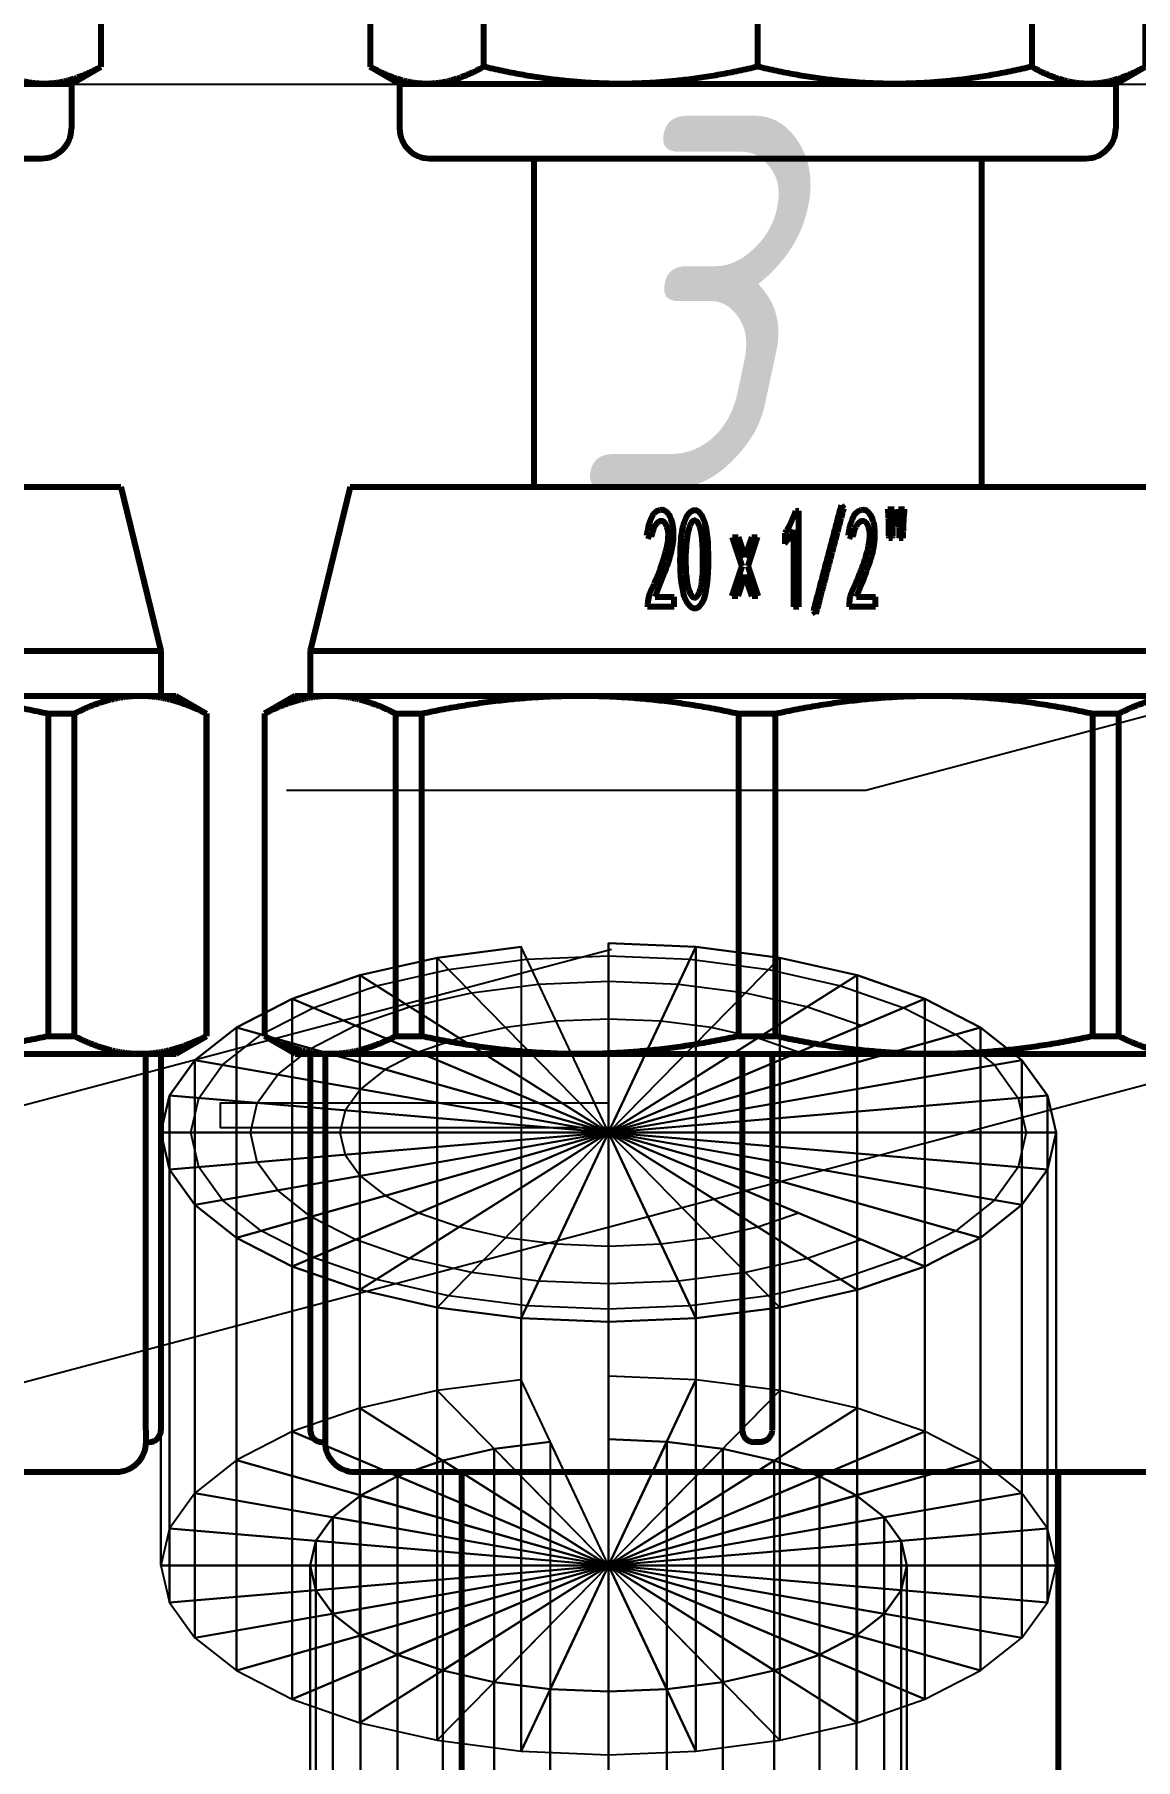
# Model space of a CAD drawing. Header units: millimetres. Extents: x -92220 to 11040, y -5929 to 27498.
# Drawn here: x 225.8 to 262.7, y 993.2 to 1050.9 of the extents above; entities that cross this region are included whole.
import ezdxf

# ---------------------------------------------------------------- set-up
doc = ezdxf.new("R2010")
doc.units = ezdxf.units.MM
doc.layers.add('100 noprint', color=1, linetype='Continuous', plot=False)
for name, color, linetype in [('11 Водоразборный узел', 7, 'Continuous'), ('23 Вода ветка 3', 7, 'Continuous'), ('25 Вода ветка 5', 7, 'Continuous'), ('27 Вода ветка 7', 7, 'Continuous'), ('29 Вода ветка 9', 7, 'Continuous')]:
    doc.layers.add(name, color=color, linetype=linetype)
doc.styles.add('ГОСТ-ISOCPEUR', font='isocpeui.ttf', dxfattribs={"width": 0.8})

# ---------------------------------------------------------------- blocks, each defined once
blk = doc.blocks.new('QMODEL_e17b8aaa_e9d4_400d_a0f2_fbeb3d9ce0b6')
at = {"color": 1, "invisible_edges": 14}
for points in [[(-5.357568, -2.830221, 33.676999), (-2.731265, -2.108183, 34.01369), (0, -14.552692, 28.210725)], [(-2.731265, -2.108183, 34.01369), (0, -1.864381, 34.127377), (0, -14.552692, 28.210725)], [(0, -1.864381, 34.127377), (2.731265, -2.108183, 34.01369), (0, -14.552692, 28.210725)], [(2.731265, -2.108183, 34.01369), (5.357568, -2.830221, 33.676999), (0, -14.552692, 28.210725)], [(-7.777983, -4.002747, 33.130241), (-5.357568, -2.830221, 33.676999), (0, -14.552692, 28.210725)], [(5.357568, -2.830221, 33.676999), (7.777983, -4.002747, 33.130241), (0, -14.552692, 28.210725)], [(-9.899495, -5.580701, 32.39443), (-7.777983, -4.002747, 33.130241), (0, -14.552692, 28.210725)], [(7.777983, -4.002747, 33.130241), (9.899495, -5.580701, 32.39443), (0, -14.552692, 28.210725)], [(-11.640575, -7.503444, 31.497841), (-9.899495, -5.580701, 32.39443), (0, -14.552692, 28.210725)], [(9.899495, -5.580701, 32.39443), (11.640575, -7.503444, 31.497841), (0, -14.552692, 28.210725)], [(-12.934313, -9.697085, 30.47493), (-11.640575, -7.503444, 31.497841), (0, -14.552692, 28.210725)], [(11.640575, -7.503444, 31.497841), (12.934313, -9.697085, 30.47493), (0, -14.552692, 28.210725)], [(-13.730994, -12.077325, 29.365007), (-12.934313, -9.697085, 30.47493), (0, -14.552692, 28.210725)], [(12.934313, -9.697085, 30.47493), (13.730994, -12.077325, 29.365007), (0, -14.552692, 28.210725)], [(-14, -14.552692, 28.210725), (-13.730994, -12.077325, 29.365007), (0, -14.552692, 28.210725)], [(13.730994, -12.077325, 29.365007), (14, -14.552692, 28.210725), (0, -14.552692, 28.210725)], [(-13.730994, -17.028058, 27.056444), (-14, -14.552692, 28.210725), (0, -14.552692, 28.210725)], [(-12.934313, -19.408298, 25.946521), (-13.730994, -17.028058, 27.056444), (0, -14.552692, 28.210725)], [(-11.640575, -21.601939, 24.92361), (-12.934313, -19.408298, 25.946521), (0, -14.552692, 28.210725)], [(-9.899495, -23.524682, 24.027021), (-11.640575, -21.601939, 24.92361), (0, -14.552692, 28.210725)], [(-7.777983, -25.102637, 23.291209), (-9.899495, -23.524682, 24.027021), (0, -14.552692, 28.210725)], [(-5.357568, -26.275162, 22.744452), (-7.777983, -25.102637, 23.291209), (0, -14.552692, 28.210725)], [(-2.731265, -26.9972, 22.407761), (-5.357568, -26.275162, 22.744452), (0, -14.552692, 28.210725)], [(0, -27.241003, 22.294074), (-2.731265, -26.9972, 22.407761), (0, -14.552692, 28.210725)], [(14, -14.552692, 28.210725), (13.730994, -17.028058, 27.056444), (0, -14.552692, 28.210725)], [(13.730994, -17.028058, 27.056444), (12.934313, -19.408298, 25.946521), (0, -14.552692, 28.210725)], [(12.934313, -19.408298, 25.946521), (11.640575, -21.601939, 24.92361), (0, -14.552692, 28.210725)], [(11.640575, -21.601939, 24.92361), (9.899495, -23.524682, 24.027021), (0, -14.552692, 28.210725)], [(9.899495, -23.524682, 24.027021), (7.777983, -25.102637, 23.291209), (0, -14.552692, 28.210725)], [(7.777983, -25.102637, 23.291209), (5.357568, -26.275162, 22.744452), (0, -14.552692, 28.210725)], [(5.357568, -26.275162, 22.744452), (2.731265, -26.9972, 22.407761), (0, -14.552692, 28.210725)], [(2.731265, -26.9972, 22.407761), (0, -27.241003, 22.294074), (0, -14.552692, 28.210725)]]:
    blk.add_3dface(points, dxfattribs=at)
at = {"color": 255}
for points, invisible_edges in [([(-3.444151, -7.116818, 31.724758), (-4.592201, -4.604859, 32.896102), (-2.341084, -3.98597, 33.184695), (-1.755813, -6.65265, 31.941203)], 5), ([(-1.755813, -6.65265, 31.941203), (-2.341084, -3.98597, 33.184695), (0, -3.776996, 33.282141), (0, -6.49592, 32.014287)], 5), ([(0, -6.49592, 32.014287), (0, -3.776996, 33.282141), (2.341084, -3.98597, 33.184695), (1.755813, -6.65265, 31.941203)], 5), ([(1.755813, -6.65265, 31.941203), (2.341084, -3.98597, 33.184695), (4.592201, -4.604859, 32.896102), (3.444151, -7.116818, 31.724758)], 5), ([(-5.000132, -7.870584, 31.373271), (-6.666843, -5.609882, 32.427453), (-4.592201, -4.604859, 32.896102), (-3.444151, -7.116818, 31.724758)], 5), ([(3.444151, -7.116818, 31.724758), (4.592201, -4.604859, 32.896102), (6.666843, -5.609882, 32.427453), (5.000132, -7.870584, 31.373271)], 5), ([(-6.363961, -8.884983, 30.90025), (-8.485281, -6.962414, 31.796758), (-6.666843, -5.609882, 32.427453), (-5.000132, -7.870584, 31.373271)], 5), ([(5.000132, -7.870584, 31.373271), (6.666843, -5.609882, 32.427453), (8.485281, -6.962414, 31.796758), (6.363961, -8.884983, 30.90025)], 1), ([(-7.483227, -10.121032, 30.323871), (-9.977635, -8.610479, 31.028253), (-8.485281, -6.962414, 31.796758), (-6.363961, -8.884983, 30.90025)], 5), ([(-8.314916, -11.53123, 29.666285), (-11.086554, -10.490743, 30.151472), (-9.977635, -8.610479, 31.028253), (-7.483227, -10.121032, 30.323871)], 5), ([(-8.827068, -13.061384, 28.952763), (-11.769423, -12.530949, 29.200109), (-11.086554, -10.490743, 30.151472), (-8.314916, -11.53123, 29.666285)], 5), ([(-9, -14.652692, 28.210725), (-12, -14.652692, 28.210725), (-11.769423, -12.530949, 29.200109), (-8.827068, -13.061384, 28.952763)], 5), ([(-8.827068, -16.243999, 27.468687), (-11.769423, -16.774434, 27.221341), (-12, -14.652692, 28.210725), (-9, -14.652692, 28.210725)], 5), ([(-8.314916, -17.774153, 26.755165), (-11.086554, -18.81464, 26.269979), (-11.769423, -16.774434, 27.221341), (-8.827068, -16.243999, 27.468687)], 5), ([(-7.483227, -19.184351, 26.09758), (-9.977635, -20.694904, 25.393198), (-11.086554, -18.81464, 26.269979), (-8.314916, -17.774153, 26.755165)], 5), ([(-6.363961, -20.4204, 25.521201), (-8.485281, -22.342969, 24.624693), (-9.977635, -20.694904, 25.393198), (-7.483227, -19.184351, 26.09758)], 5), ([(-5.000132, -21.434799, 25.048179), (-6.666843, -23.695502, 23.993997), (-8.485281, -22.342969, 24.624693), (-6.363961, -20.4204, 25.521201)], 5), ([(6.363961, -20.4204, 25.521201), (8.485281, -22.342969, 24.624693), (6.666843, -23.695502, 23.993997), (5.000132, -21.434799, 25.048179)], 4), ([(-3.444151, -22.188566, 24.696693), (-4.592201, -24.700524, 23.525348), (-6.666843, -23.695502, 23.993997), (-5.000132, -21.434799, 25.048179)], 5), ([(5.000132, -21.434799, 25.048179), (6.666843, -23.695502, 23.993997), (4.592201, -24.700524, 23.525348), (3.444151, -22.188566, 24.696693)], 5), ([(-1.755813, -22.652733, 24.480248), (-2.341084, -25.319413, 23.236756), (-4.592201, -24.700524, 23.525348), (-3.444151, -22.188566, 24.696693)], 5), ([(3.444151, -22.188566, 24.696693), (4.592201, -24.700524, 23.525348), (2.341084, -25.319413, 23.236756), (1.755813, -22.652733, 24.480248)], 5), ([(0, -22.809463, 24.407164), (0, -25.528387, 23.13931), (-2.341084, -25.319413, 23.236756), (-1.755813, -22.652733, 24.480248)], 5), ([(1.755813, -22.652733, 24.480248), (2.341084, -25.319413, 23.236756), (0, -25.528387, 23.13931), (0, -22.809463, 24.407164)], 5)]:
    blk.add_3dface(points, dxfattribs=dict(at, invisible_edges=invisible_edges))
at = {"color": 8}
blk.add_3dface([(0, -14.752692, 29.210725), (0, -16.565307, 28.365489), (-13, -16.565307, 28.365489), (-13, -14.752692, 29.210725)], dxfattribs=at)
at = {"color": 23}
mesh = blk.add_polymesh((2, 32), dxfattribs=dict(at, n_close=True))
for k, corner in enumerate([(0, 1.372279, 17.935983), (1.950903, 1.198134, 17.854778), (3.826834, 0.682393, 17.614284), (5.555702, -0.155125, 17.223743), (7.071068, -1.282235, 16.698163), (8.314696, -2.655623, 16.057742), (9.238795, -4.22251, 15.32709), (9.807853, -5.92268, 14.534288), (10, -7.690799, 13.7098), (9.807853, -9.458918, 12.885313), (9.238795, -11.159089, 12.09251), (8.314696, -12.725976, 11.361859), (7.071068, -14.099363, 10.721438), (5.555702, -15.226473, 10.195858), (3.826834, -16.063991, 9.805317), (1.950903, -16.579733, 9.564823), (0, -16.753877, 9.483618), (-1.950903, -16.579733, 9.564823), (-3.826834, -16.063991, 9.805317), (-5.555702, -15.226473, 10.195858), (-7.071068, -14.099363, 10.721438), (-8.314696, -12.725976, 11.361859), (-9.238795, -11.159089, 12.09251), (-9.807853, -9.458918, 12.885313), (-10, -7.690799, 13.7098), (-9.807853, -5.92268, 14.534288), (-9.238795, -4.22251, 15.32709), (-8.314696, -2.655623, 16.057742), (-7.071068, -1.282235, 16.698163), (-5.555702, -0.155125, 17.223743), (-3.826834, 0.682393, 17.614284), (-1.950903, 1.198134, 17.854778), (0, 16.163918, -13.78479), (1.950903, 15.989773, -13.865995), (3.826834, 15.474032, -14.106489), (5.555702, 14.636514, -14.49703), (7.071068, 13.509404, -15.02261), (8.314696, 12.136016, -15.663031), (9.238795, 10.569129, -16.393682), (9.807853, 8.868959, -17.186485), (10, 7.10084, -18.010972), (9.807853, 5.332721, -18.83546), (9.238795, 3.63255, -19.628262), (8.314696, 2.065663, -20.358914), (7.071068, 0.692276, -20.999335), (5.555702, -0.434834, -21.524915), (3.826834, -1.272352, -21.915456), (1.950903, -1.788094, -22.15595), (0, -1.962238, -22.237155), (-1.950903, -1.788094, -22.15595), (-3.826834, -1.272352, -21.915456), (-5.555702, -0.434834, -21.524915), (-7.071068, 0.692276, -20.999335), (-8.314696, 2.065663, -20.358914), (-9.238795, 3.63255, -19.628262), (-9.807853, 5.332721, -18.83546), (-10, 7.10084, -18.010972), (-9.807853, 8.868959, -17.186485), (-9.238795, 10.569129, -16.393682), (-8.314696, 12.136016, -15.663031), (-7.071068, 13.509404, -15.02261), (-5.555702, 14.636514, -14.49703), (-3.826834, 15.474032, -14.106489), (-1.950903, 15.989773, -13.865995)]):
    mesh.set_mesh_vertex(divmod(k, 32), corner)
at = {"color": 255}
mesh = blk.add_polymesh((2, 32), dxfattribs=dict(at, n_close=True))
for k, corner in enumerate([(0, -0.858075, 34.549999), (2.926355, -1.119291, 34.428192), (5.740251, -1.892903, 34.067451), (8.333553, -3.149181, 33.481639), (10.606602, -4.839846, 32.693269), (12.472044, -6.899927, 31.732637), (13.858193, -9.250257, 30.63666), (14.711779, -11.800513, 29.447456), (15, -14.452692, 28.210725), (14.711779, -17.10487, 26.973994), (13.858193, -19.655126, 25.78479), (12.472044, -22.005456, 24.688814), (10.606602, -24.065537, 23.728182), (8.333553, -25.756202, 22.939812), (5.740251, -27.01248, 22.354), (2.926355, -27.786092, 21.993259), (0, -28.047308, 21.871452), (-2.926355, -27.786092, 21.993259), (-5.740251, -27.01248, 22.354), (-8.333553, -25.756202, 22.939812), (-10.606602, -24.065537, 23.728182), (-12.472044, -22.005456, 24.688814), (-13.858193, -19.655126, 25.78479), (-14.711779, -17.10487, 26.973994), (-15, -14.452692, 28.210725), (-14.711779, -11.800513, 29.447456), (-13.858193, -9.250257, 30.63666), (-12.472044, -6.899927, 31.732637), (-10.606602, -4.839846, 32.693269), (-8.333553, -3.149181, 33.481639), (-5.740251, -1.892903, 34.067451), (-2.926355, -1.119291, 34.428192), (0, 5.903817, 20.049075), (2.926355, 5.642601, 19.927267), (5.740251, 4.868989, 19.566526), (8.333553, 3.612711, 18.980714), (10.606602, 1.922046, 18.192344), (12.472044, -0.138035, 17.231713), (13.858193, -2.488365, 16.135736), (14.711779, -5.038621, 14.946532), (15, -7.690799, 13.709801), (14.711779, -10.342978, 12.47307), (13.858193, -12.893234, 11.283866), (12.472044, -15.243564, 10.187889), (10.606602, -17.303645, 9.227257), (8.333553, -18.99431, 8.438887), (5.740251, -20.250588, 7.853075), (2.926355, -21.0242, 7.492334), (0, -21.285416, 7.370527), (-2.926355, -21.0242, 7.492334), (-5.740251, -20.250588, 7.853075), (-8.333553, -18.99431, 8.438887), (-10.606602, -17.303645, 9.227257), (-12.472044, -15.243564, 10.187889), (-13.858193, -12.893234, 11.283866), (-14.711779, -10.342978, 12.47307), (-15, -7.690799, 13.709801), (-14.711779, -5.038621, 14.946532), (-13.858193, -2.488365, 16.135736), (-12.472044, -0.138035, 17.231713), (-10.606602, 1.922046, 18.192344), (-8.333553, 3.612711, 18.980714), (-5.740251, 4.868989, 19.566526), (-2.926355, 5.642601, 19.927267)]):
    mesh.set_mesh_vertex(divmod(k, 32), corner)
mesh = blk.add_polymesh((2, 32), dxfattribs=dict(at, n_close=True))
for k, corner in enumerate([(0, -7.690799, 13.709801), (0, -7.690799, 13.709801), (0, -7.690799, 13.709801), (0, -7.690799, 13.709801), (0, -7.690799, 13.709801), (0, -7.690799, 13.709801), (0, -7.690799, 13.709801), (0, -7.690799, 13.709801), (0, -7.690799, 13.709801), (0, -7.690799, 13.709801), (0, -7.690799, 13.709801), (0, -7.690799, 13.709801), (0, -7.690799, 13.709801), (0, -7.690799, 13.709801), (0, -7.690799, 13.709801), (0, -7.690799, 13.709801), (0, -7.690799, 13.709801), (0, -7.690799, 13.709801), (0, -7.690799, 13.709801), (0, -7.690799, 13.709801), (0, -7.690799, 13.709801), (0, -7.690799, 13.709801), (0, -7.690799, 13.709801), (0, -7.690799, 13.709801), (0, -7.690799, 13.709801), (0, -7.690799, 13.709801), (0, -7.690799, 13.709801), (0, -7.690799, 13.709801), (0, -7.690799, 13.709801), (0, -7.690799, 13.709801), (0, -7.690799, 13.709801), (0, -7.690799, 13.709801), (0, 5.903817, 20.049075), (2.926355, 5.642601, 19.927267), (5.740251, 4.868989, 19.566526), (8.333553, 3.612711, 18.980714), (10.606602, 1.922046, 18.192344), (12.472044, -0.138035, 17.231713), (13.858193, -2.488365, 16.135736), (14.711779, -5.038621, 14.946532), (15, -7.690799, 13.709801), (14.711779, -10.342978, 12.47307), (13.858193, -12.893234, 11.283866), (12.472044, -15.243564, 10.187889), (10.606602, -17.303645, 9.227257), (8.333553, -18.99431, 8.438887), (5.740251, -20.250588, 7.853075), (2.926355, -21.0242, 7.492334), (0, -21.285416, 7.370527), (-2.926355, -21.0242, 7.492334), (-5.740251, -20.250588, 7.853075), (-8.333553, -18.99431, 8.438887), (-10.606602, -17.303645, 9.227257), (-12.472044, -15.243564, 10.187889), (-13.858193, -12.893234, 11.283866), (-14.711779, -10.342978, 12.47307), (-15, -7.690799, 13.709801), (-14.711779, -5.038621, 14.946532), (-13.858193, -2.488365, 16.135736), (-12.472044, -0.138035, 17.231713), (-10.606602, 1.922046, 18.192344), (-8.333553, 3.612711, 18.980714), (-5.740251, 4.868989, 19.566526), (-2.926355, 5.642601, 19.927267)]):
    mesh.set_mesh_vertex(divmod(k, 32), corner)
at = {"color": 23}
mesh = blk.add_polymesh((2, 32), dxfattribs=dict(at, n_close=True))
for k, corner in enumerate([(0, -7.690799, 13.7098), (0, -7.690799, 13.7098), (0, -7.690799, 13.7098), (0, -7.690799, 13.7098), (0, -7.690799, 13.7098), (0, -7.690799, 13.7098), (0, -7.690799, 13.7098), (0, -7.690799, 13.7098), (0, -7.690799, 13.7098), (0, -7.690799, 13.7098), (0, -7.690799, 13.7098), (0, -7.690799, 13.7098), (0, -7.690799, 13.7098), (0, -7.690799, 13.7098), (0, -7.690799, 13.7098), (0, -7.690799, 13.7098), (0, -7.690799, 13.7098), (0, -7.690799, 13.7098), (0, -7.690799, 13.7098), (0, -7.690799, 13.7098), (0, -7.690799, 13.7098), (0, -7.690799, 13.7098), (0, -7.690799, 13.7098), (0, -7.690799, 13.7098), (0, -7.690799, 13.7098), (0, -7.690799, 13.7098), (0, -7.690799, 13.7098), (0, -7.690799, 13.7098), (0, -7.690799, 13.7098), (0, -7.690799, 13.7098), (0, -7.690799, 13.7098), (0, -7.690799, 13.7098), (0, 1.372279, 17.935983), (1.950903, 1.198134, 17.854778), (3.826834, 0.682393, 17.614284), (5.555702, -0.155125, 17.223743), (7.071068, -1.282235, 16.698163), (8.314696, -2.655623, 16.057742), (9.238795, -4.22251, 15.32709), (9.807853, -5.92268, 14.534288), (10, -7.690799, 13.7098), (9.807853, -9.458918, 12.885313), (9.238795, -11.159089, 12.09251), (8.314696, -12.725976, 11.361859), (7.071068, -14.099363, 10.721438), (5.555702, -15.226473, 10.195858), (3.826834, -16.063991, 9.805317), (1.950903, -16.579733, 9.564823), (0, -16.753877, 9.483618), (-1.950903, -16.579733, 9.564823), (-3.826834, -16.063991, 9.805317), (-5.555702, -15.226473, 10.195858), (-7.071068, -14.099363, 10.721438), (-8.314696, -12.725976, 11.361859), (-9.238795, -11.159089, 12.09251), (-9.807853, -9.458918, 12.885313), (-10, -7.690799, 13.7098), (-9.807853, -5.92268, 14.534288), (-9.238795, -4.22251, 15.32709), (-8.314696, -2.655623, 16.057742), (-7.071068, -1.282235, 16.698163), (-5.555702, -0.155125, 17.223743), (-3.826834, 0.682393, 17.614284), (-1.950903, 1.198134, 17.854778)]):
    mesh.set_mesh_vertex(divmod(k, 32), corner)
at = {"color": 255}
mesh = blk.add_polymesh((2, 32), dxfattribs=dict(at, n_close=True))
for k, corner in enumerate([(0, -14.452692, 28.210725), (0, -14.452692, 28.210725), (0, -14.452692, 28.210725), (0, -14.452692, 28.210725), (0, -14.452692, 28.210725), (0, -14.452692, 28.210725), (0, -14.452692, 28.210725), (0, -14.452692, 28.210725), (0, -14.452692, 28.210725), (0, -14.452692, 28.210725), (0, -14.452692, 28.210725), (0, -14.452692, 28.210725), (0, -14.452692, 28.210725), (0, -14.452692, 28.210725), (0, -14.452692, 28.210725), (0, -14.452692, 28.210725), (0, -14.452692, 28.210725), (0, -14.452692, 28.210725), (0, -14.452692, 28.210725), (0, -14.452692, 28.210725), (0, -14.452692, 28.210725), (0, -14.452692, 28.210725), (0, -14.452692, 28.210725), (0, -14.452692, 28.210725), (0, -14.452692, 28.210725), (0, -14.452692, 28.210725), (0, -14.452692, 28.210725), (0, -14.452692, 28.210725), (0, -14.452692, 28.210725), (0, -14.452692, 28.210725), (0, -14.452692, 28.210725), (0, -14.452692, 28.210725), (0, -0.858075, 34.549999), (2.926355, -1.119291, 34.428192), (5.740251, -1.892903, 34.067451), (8.333553, -3.149181, 33.481639), (10.606602, -4.839846, 32.693269), (12.472044, -6.899927, 31.732637), (13.858193, -9.250257, 30.63666), (14.711779, -11.800513, 29.447456), (15, -14.452692, 28.210725), (14.711779, -17.10487, 26.973994), (13.858193, -19.655126, 25.78479), (12.472044, -22.005456, 24.688814), (10.606602, -24.065537, 23.728182), (8.333553, -25.756202, 22.939812), (5.740251, -27.01248, 22.354), (2.926355, -27.786092, 21.993259), (0, -28.047308, 21.871452), (-2.926355, -27.786092, 21.993259), (-5.740251, -27.01248, 22.354), (-8.333553, -25.756202, 22.939812), (-10.606602, -24.065537, 23.728182), (-12.472044, -22.005456, 24.688814), (-13.858193, -19.655126, 25.78479), (-14.711779, -17.10487, 26.973994), (-15, -14.452692, 28.210725), (-14.711779, -11.800513, 29.447456), (-13.858193, -9.250257, 30.63666), (-12.472044, -6.899927, 31.732637), (-10.606602, -4.839846, 32.693269), (-8.333553, -3.149181, 33.481639), (-5.740251, -1.892903, 34.067451), (-2.926355, -1.119291, 34.428192)]):
    mesh.set_mesh_vertex(divmod(k, 32), corner)
blk = doc.blocks.new('A$C14EC3C771')
at = {"color": 0, "linetype": 'Continuous', "lineweight": -2}
for p, q in [((0, 15.5), (0.595, 16.53)), ((0.595, 16.517), (0.595, 16.53)), ((0.595, 16.53), (11.405, 16.53)), ((0.595, 16.517), (11.405, 16.517)), ((11.405, 16.517), (11.405, 16.53)), ((12, 15.5), (11.405, 16.53)), ((0, 14.312), (0, 15.5)), ((12, 14.312), (12, 15.5)), ((-7, 13.66), (-1.5, 15)), ((-1.5, -15), (-1.5, 15)), ((-1.5, 15), (0, 15)), ((12, 15), (24.6, 15)), ((24.6, 14.491), (12, 14.491)), ((25, 14.6), (25, 14.5)), ((25, 14.5), (25, 14.5)), ((0, 5.912), (0, 14.312)), ((12, 5.912), (12, 14.312)), ((-7, -13.66), (-7, 13.66)), ((26, -13.5), (26, 13.5)), ((-31, 12), (-30.43, 12.988)), ((-30.429, 12.989), (-21.071, 12.989)), ((-20.5, 12), (-21.07, 12.988)), ((-31, 11.086), (-31, 12)), ((-20.5, 11.086), (-20.5, 12)), ((-20.5, 12), (-19, 12)), ((11.405, 12.107), (0.595, 12.107)), ((0.595, 11.221), (0.595, 12.107)), ((11.405, 11.221), (11.405, 12.107)), ((-31, 4.591), (-31, 11.086)), ((-20.5, 4.591), (-20.5, 11.086)), ((-18, -11), (-18, 11)), ((0.595, 11.221), (11.405, 11.221)), ((-30.429, 9.183), (-21.071, 9.183)), ((-18, 7.5), (-7, 7.5)), ((0, -5.952), (0, 5.912)), ((12, -5.952), (12, 5.912)), ((-6.253, 4.716), (-6.253, 4.926)), ((-5.28, 4.873), (-5.28, 4.742)), ((-31, -4.594), (-31, 4.591)), ((-20.5, -4.594), (-20.5, 4.591)), ((-6.253, 4.363), (-6.253, 4.573)), ((-5.28, 4.522), (-5.28, 4.391)), ((-2.978, 3.951), (-3.315, 3.951)), ((-3.315, 3.317), (-3.315, 3.951)), ((-2.978, 3.951), (-2.978, 3.062)), ((-5.317, 3.193), (-5.373, 3.027)), ((-3.053, 3.062), (-2.978, 3.062)), ((-6.384, 2.798), (-6.271, 2.887)), ((-2.735, 1.956), (-2.847, 1.867)), ((-6.197, 1.27), (-6.197, 1.376)), ((-2.978, 1.376), (-2.978, 1.198)), ((-5.448, 0.908), (-5.092, 0.908)), ((11.405, 0.602), (0.595, 0.602)), ((0.595, -0.648), (0.595, 0.602)), ((11.405, -0.648), (11.405, 0.602)), ((-4.344, -0.33), (-3.333, 0.002)), ((-3.333, 0.002), (-3.333, -0.182)), ((12, 0.48), (24.6, 0.48)), ((25, 0.08), (25, -0.12)), ((-30.429, -0.002), (-21.071, -0.002)), ((-5.317, -0.199), (-5.317, -0.014)), ((-5.317, -0.014), (-4.344, -0.33)), ((-4.643, -0.428), (-5.317, -0.199)), ((-5.317, -0.655), (-4.643, -0.428)), ((-4.344, -0.524), (-5.317, -0.84)), ((-3.333, -0.858), (-4.344, -0.524)), ((-3.333, -0.182), (-4.045, -0.428)), ((-4.045, -0.428), (-3.333, -0.664)), ((12, -0.52), (24.6, -0.52)), ((-5.317, -0.84), (-5.317, -0.655)), ((-3.333, -0.664), (-3.333, -0.858)), ((0.595, -0.648), (11.405, -0.648)), ((-2.978, -2.8), (-3.315, -2.8)), ((-3.315, -3.434), (-3.315, -2.8)), ((-2.978, -2.8), (-2.978, -3.689)), ((-5.317, -3.558), (-5.373, -3.724)), ((-3.053, -3.689), (-2.978, -3.689)), ((-31, -11.087), (-31, -4.594)), ((-20.5, -11.087), (-20.5, -4.594)), ((0, -14.328), (0, -5.952)), ((12, -14.328), (12, -5.952)), ((-18, -7.5), (-7, -7.5)), ((-30.429, -9.185), (-21.071, -9.185)), ((-31, -12), (-31, -11.087)), ((-20.5, -12), (-20.5, -11.087)), ((11.405, -11.255), (0.595, -11.255)), ((0.595, -12.138), (0.595, -11.255)), ((11.405, -12.138), (11.405, -11.255)), ((-31, -12), (-30.43, -12.988)), ((-20.5, -12), (-21.07, -12.988)), ((-20.5, -12), (-19, -12)), ((0.595, -12.138), (11.405, -12.138)), ((-30.429, -12.989), (-21.071, -12.989)), ((-7, -13.66), (-1.5, -15)), ((0, -15.5), (0, -14.328)), ((12, -15.5), (12, -14.328)), ((-1.5, -15), (0, -15)), ((12, -14.492), (24.6, -14.492)), ((12, -15), (24.6, -15)), ((25, -14.5), (25, -14.5)), ((25, -14.5), (25, -14.6)), ((0, -15.5), (0.595, -16.53)), ((12, -15.5), (11.405, -16.53)), ((11.405, -16.519), (0.595, -16.519)), ((0.595, -16.53), (0.595, -16.519)), ((0.595, -16.53), (11.405, -16.53)), ((11.405, -16.53), (11.405, -16.519))]:
    blk.add_line(p, q, dxfattribs=at)
for centre, radius, start, end in [((24.6, 14.6), 0.4, 0, 90), ((25, 13.5), 1, 0, 90), ((-19, 11), 1, 0, 90), ((24.6, -0.12), 0.4, 270, 0), ((-19, -11), 1, 270, 0), ((25, -13.5), 1, 270, 0), ((24.6, -14.6), 0.4, 270, 0)]:
    blk.add_arc(centre, radius, start, end, dxfattribs=at)
for points, weights in [([(0, 14.312), (0, 15.379), (0.595, 16.517)], [1, 1.01647560781, 1]), ([(11.405, 16.517), (12, 15.379), (12, 14.312)], [1, 1.01647560781, 1]), ([(0.595, 12.107), (0, 13.245), (0, 14.312)], [1, 1.01647560781, 1]), ([(12, 14.312), (12, 13.245), (11.405, 12.107)], [1, 1.01647560781, 1]), ([(-31, 11.086), (-31, 12), (-30.429, 12.989)], [1, 1.02039017055, 1]), ([(-30.429, 12.989), (-30.429, 12.988), (-30.43, 12.988)], [1, 1.00000643757, 1.00001287108]), ([(-21.071, 12.989), (-20.5, 12), (-20.5, 11.086)], [1, 1.02039017055, 1]), ([(-21.07, 12.988), (-21.071, 12.988), (-21.071, 12.989)], [1.00001287108, 1.00000643757, 1]), ([(-30.429, 9.183), (-31, 10.172), (-31, 11.086)], [1, 1.02039017055, 1]), ([(-20.5, 11.086), (-20.5, 10.172), (-21.071, 9.183)], [1, 1.02039017055, 1]), ([(0, 5.912), (0, 8.481), (0.595, 11.221)], [1, 1.01647560781, 1]), ([(11.405, 11.221), (12, 8.481), (12, 5.912)], [1, 1.01647560781, 1]), ([(-31, 4.591), (-31, 6.796), (-30.429, 9.183)], [1, 1.02039017055, 1]), ([(-21.071, 9.183), (-20.5, 6.796), (-20.5, 4.591)], [1, 1.02039017055, 1]), ([(0.595, 0.602), (0, 3.342), (0, 5.912)], [1, 1.01647560781, 1]), ([(12, 5.912), (12, 3.342), (11.405, 0.602)], [1, 1.01647560781, 1]), ([(-5.878, 4.732), (-5.581, 4.737), (-5.28, 4.742)], [1, 1.00001499621, 1]), ([(-5.28, 4.873), (-5.524, 4.882), (-5.766, 4.891)], [1, 1.00000974873, 1]), ([(-30.429, -0.002), (-31, 2.386), (-31, 4.591)], [1, 1.02039017055, 1]), ([(-20.5, 4.591), (-20.5, 2.386), (-21.071, -0.002)], [1, 1.02039017055, 1]), ([(-5.878, 4.381), (-5.581, 4.386), (-5.28, 4.391)], [1, 1.00001472954, 1]), ([(-5.28, 4.522), (-5.524, 4.53), (-5.766, 4.538)], [1, 1.00000962558, 1]), ([(-6.384, 2.798), (-4.68, 2.349), (-2.847, 1.867)], [1, 0.99992220428, 1]), ([(-2.735, 1.956), (-4.568, 2.438), (-6.271, 2.887)], [1, 0.999922343825, 1]), ([(-2.978, 1.376), (-4.632, 1.376), (-6.197, 1.376)], [1, 1.00037678374, 1]), ([(-5.56, 1.198), (-4.297, 1.198), (-2.978, 1.198)], [1, 1.00023934171, 1]), ([(-31, -4.594), (-31, -2.388), (-30.429, -0.002)], [1, 1.02039017055, 1]), ([(-21.071, -0.002), (-20.5, -2.388), (-20.5, -4.594)], [1, 1.02039017055, 1]), ([(0, -5.952), (0, -3.385), (0.595, -0.648)], [1, 1.01647560781, 1]), ([(11.405, -0.648), (12, -3.385), (12, -5.952)], [1, 1.01647560781, 1]), ([(-30.429, -9.185), (-31, -6.799), (-31, -4.594)], [1, 1.02039017055, 1]), ([(-20.5, -4.594), (-20.5, -6.799), (-21.071, -9.185)], [1, 1.02039017055, 1]), ([(0.595, -11.255), (0, -8.518), (0, -5.952)], [1, 1.01647560781, 1]), ([(12, -5.952), (12, -8.518), (11.405, -11.255)], [1, 1.01647560781, 1]), ([(-31, -11.087), (-31, -10.174), (-30.429, -9.185)], [1, 1.02039017055, 1]), ([(-21.071, -9.185), (-20.5, -10.174), (-20.5, -11.087)], [1, 1.02039017055, 1]), ([(-30.429, -12.989), (-31, -12), (-31, -11.087)], [1, 1.02039017055, 1]), ([(-20.5, -11.087), (-20.5, -12), (-21.071, -12.989)], [1, 1.02039017055, 1]), ([(0, -14.328), (0, -13.268), (0.595, -12.138)], [1, 1.01647560781, 1]), ([(11.405, -12.138), (12, -13.268), (12, -14.328)], [1, 1.01647560781, 1]), ([(0.595, -16.519), (0, -15.388), (0, -14.328)], [1, 1.01647560781, 1]), ([(12, -14.328), (12, -15.388), (11.405, -16.519)], [1, 1.01647560781, 1])]:
    blk.add_rational_spline(points, weights, degree=2, dxfattribs=at)
for points, knots in [([(24.6, 14.491), (24.65, 14.491), (24.704, 14.491), (24.802, 14.492), (24.847, 14.493), (24.918, 14.495), (24.949, 14.496), (24.99, 14.498), (25, 14.499), (25, 14.5)], [0.06027142, 0.06027142, 0.06027142, 0.06027142, 0.0753398, 0.0753398, 0.09040818, 0.09040818, 0.10547796, 0.10547796, 0.12054774, 0.12054774, 0.12054774, 0.12054774]), ([(-5.766, 4.891), (-5.9, 4.895), (-6.034, 4.904), (-6.196, 4.92), (-6.224, 4.923), (-6.253, 4.926)], [-0.05077396, -0.05077396, -0.05077396, -0.05077396, -0.0090136, -0.0090136, 0, 0, 0, 0]), ([(-6.253, 4.716), (-6.15, 4.72), (-6.048, 4.724), (-5.923, 4.73), (-5.901, 4.731), (-5.878, 4.732)], [-0.03855209, -0.03855209, -0.03855209, -0.03855209, -0.00688919, -0.00688919, 0, 0, 0, 0]), ([(-5.766, 4.538), (-5.9, 4.543), (-6.033, 4.552), (-6.195, 4.567), (-6.224, 4.57), (-6.253, 4.573)], [-0.05069869, -0.05069869, -0.05069869, -0.05069869, -0.00907407, -0.00907407, 0, 0, 0, 0]), ([(-6.253, 4.363), (-6.15, 4.368), (-6.048, 4.373), (-5.923, 4.379), (-5.901, 4.38), (-5.878, 4.381)], [-0.03834267, -0.03834267, -0.03834267, -0.03834267, -0.00692498, -0.00692498, 0, 0, 0, 0]), ([(-3.315, 3.317), (-3.592, 3.43), (-3.896, 3.551), (-4.417, 3.743), (-4.58, 3.795), (-4.93, 3.89), (-5.18, 3.94), (-5.692, 3.922), (-5.827, 3.883), (-5.972, 3.83), (-6.051, 3.797), (-6.149, 3.709), (-6.173, 3.684), (-6.197, 3.645), (-6.212, 3.619), (-6.226, 3.542), (-6.223, 3.504), (-6.215, 3.467)], [-0.7581192, -0.7581192, -0.7581192, -0.7581192, -0.6146606, -0.6146606, -0.4855216, -0.4855216, -0.2887135, -0.2887135, -0.1346827, -0.1346827, -0.0513112, -0.0513112, -0.0240004, -0.0240004, -0.0118535, -0.0118535, 0, 0, 0, 0]), ([(-5.317, 3.193), (-5.399, 3.207), (-5.484, 3.226), (-5.644, 3.281), (-5.694, 3.31), (-5.764, 3.359), (-5.798, 3.387), (-5.837, 3.439), (-5.849, 3.46), (-5.862, 3.505), (-5.862, 3.52), (-5.861, 3.543), (-5.858, 3.557), (-5.843, 3.588), (-5.831, 3.603), (-5.793, 3.64), (-5.762, 3.659), (-5.67, 3.706), (-5.597, 3.725), (-5.41, 3.753), (-5.278, 3.75), (-4.984, 3.705), (-4.862, 3.674), (-4.513, 3.57), (-4.256, 3.476), (-3.74, 3.278), (-3.706, 3.255), (-3.379, 3.101), (-3.219, 3.068), (-3.053, 3.062)], [-0.2326309, -0.2326309, -0.2326309, -0.2326309, -0.2296216, -0.2296216, -0.2264407, -0.2264407, -0.223502, -0.223502, -0.2217825, -0.2217825, -0.2202314, -0.2202314, -0.217468, -0.217468, -0.213954, -0.213954, -0.2077172, -0.2077172, -0.1926831, -0.1926831, -0.1683988, -0.1683988, -0.1482295, -0.1482295, -0.1139741, -0.1139741, -0.0515541, -0.0515541, 0, 0, 0, 0]), ([(-6.215, 3.467), (-6.213, 3.446), (-6.208, 3.427), (-6.193, 3.388), (-6.183, 3.369), (-6.143, 3.312), (-6.107, 3.278), (-5.981, 3.188), (-5.857, 3.133), (-5.568, 3.062), (-5.469, 3.043), (-5.373, 3.027)], [-0.1463418, -0.1463418, -0.1463418, -0.1463418, -0.1343182, -0.1343182, -0.1217776, -0.1217776, -0.0930675, -0.0930675, -0.0303124, -0.0303124, 0, 0, 0, 0]), ([(-6.197, 1.27), (-5.981, 1.199), (-5.769, 1.107), (-5.531, 0.963), (-5.489, 0.936), (-5.448, 0.908)], [-0.08592871, -0.08592871, -0.08592871, -0.08592871, -0.01537987, -0.01537987, 0, 0, 0, 0]), ([(-5.092, 0.908), (-5.21, 1.001), (-5.336, 1.084), (-5.499, 1.168), (-5.529, 1.183), (-5.56, 1.198)], [-0.05691164, -0.05691164, -0.05691164, -0.05691164, -0.01056661, -0.01056661, 0, 0, 0, 0]), ([(24.6, 0.48), (24.65, 0.48), (24.704, 0.47), (24.802, 0.429), (24.847, 0.398), (24.918, 0.327), (24.949, 0.282), (24.99, 0.184), (25, 0.13), (25, 0.08)], [0.12054774, 0.12054774, 0.12054774, 0.12054774, 0.13561612, 0.13561612, 0.1506845, 0.1506845, 0.16575427, 0.16575427, 0.18082405, 0.18082405, 0.18082405, 0.18082405]), ([(-4.765, -2.589), (-4.505, -2.598), (-4.274, -2.59), (-4.054, -2.579), (-3.786, -2.566), (-3.381, -2.474), (-3.252, -2.445), (-3.061, -2.324), (-3.014, -2.284), (-2.966, -2.231), (-2.947, -2.207), (-2.926, -2.161), (-2.92, -2.141), (-2.918, -2.1), (-2.92, -2.079), (-2.936, -2.032), (-2.951, -2.007), (-2.99, -1.958), (-3.024, -1.922), (-3.166, -1.835), (-3.259, -1.799), (-3.784, -1.653), (-4.534, -1.656), (-5.304, -1.669), (-5.596, -1.726), (-5.846, -1.792), (-5.962, -1.835), (-6.086, -1.907), (-6.126, -1.934), (-6.175, -1.988), (-6.191, -2.01), (-6.214, -2.064), (-6.215, -2.09), (-6.215, -2.102), (-6.215, -2.127), (-6.211, -2.153), (-6.195, -2.201), (-6.183, -2.224), (-6.137, -2.285), (-6.097, -2.319), (-5.929, -2.424), (-5.781, -2.473), (-5.371, -2.566), (-5.051, -2.588), (-4.765, -2.589)], [-0.156997, -0.156997, -0.156997, -0.156997, -0.1038511, -0.1038511, -0.0649974, -0.0649974, -0.0587778, -0.0587778, -0.0562932, -0.0562932, -0.0547171, -0.0547171, -0.0537338, -0.0537338, -0.0528499, -0.0528499, -0.0517728, -0.0517728, -0.0505902, -0.0505902, -0.0492365, -0.0492365, -0.0430135, -0.0430135, -0.0277868, -0.0277868, -0.0131938, -0.0131938, -0.0069007, -0.0069007, -0.0036524, -0.0036524, 0, 0, 0, 0.007801, 0.007801, 0.0153385, 0.0153385, 0.0283501, 0.0283501, 0.0639454, 0.0639454, 0.1224253, 0.1224253, 0.1224253, 0.1224253]), ([(-4.877, -2.405), (-5.107, -2.393), (-5.355, -2.37), (-5.658, -2.294), (-5.725, -2.262), (-5.788, -2.227), (-5.812, -2.211), (-5.843, -2.18), (-5.852, -2.168), (-5.864, -2.143), (-5.868, -2.132), (-5.87, -2.106), (-5.868, -2.093), (-5.86, -2.066), (-5.852, -2.053), (-5.825, -2.02), (-5.803, -2.004), (-5.723, -1.957), (-5.648, -1.934), (-5.359, -1.86), (-5.147, -1.85), (-4.747, -1.834), (-4.471, -1.833), (-4.239, -1.835), (-4.123, -1.84), (-3.851, -1.863), (-3.67, -1.884), (-3.478, -1.943), (-3.422, -1.965), (-3.345, -2.014), (-3.326, -2.033), (-3.305, -2.057), (-3.297, -2.07), (-3.288, -2.093), (-3.285, -2.103), (-3.285, -2.125), (-3.287, -2.135), (-3.296, -2.161), (-3.306, -2.174), (-3.336, -2.208), (-3.363, -2.227), (-3.429, -2.267), (-3.513, -2.31), (-3.871, -2.385), (-4.243, -2.439), (-4.877, -2.405)], [-1.736994, -1.736994, -1.736994, -1.736994, -1.717674, -1.717674, -1.705973, -1.705973, -1.698722, -1.698722, -1.694748, -1.694748, -1.691583, -1.691583, -1.687823, -1.687823, -1.682417, -1.682417, -1.673581, -1.673581, -1.650696, -1.650696, -1.562596, -1.562596, -1.355065, -1.355065, -1.149811, -1.149811, -0.870283, -0.870283, -0.766779, -0.766779, -0.698313, -0.698313, -0.644949, -0.644949, -0.604925, -0.604925, -0.562592, -0.562592, -0.501078, -0.501078, -0.38586, -0.38586, -0.196, -0.196, 0, 0, 0, 0]), ([(-3.315, -3.434), (-4.373, -3.003), (-4.787, -2.883), (-5.464, -2.785), (-5.727, -2.846), (-5.976, -2.912), (-6.052, -2.961), (-6.132, -3.025), (-6.163, -3.054), (-6.195, -3.102), (-6.211, -3.129), (-6.226, -3.207), (-6.223, -3.246), (-6.215, -3.284)], [-0.1425657, -0.1425657, -0.1425657, -0.1425657, -0.123973, -0.123973, -0.0995736, -0.0995736, -0.0531841, -0.0531841, -0.0248283, -0.0248283, -0.011913, -0.011913, 0, 0, 0, 0]), ([(-6.215, -3.284), (-6.213, -3.304), (-6.208, -3.324), (-6.193, -3.363), (-6.183, -3.382), (-6.143, -3.44), (-6.106, -3.474), (-5.981, -3.563), (-5.858, -3.618), (-5.566, -3.69), (-5.468, -3.708), (-5.373, -3.724)], [-0.1455071, -0.1455071, -0.1455071, -0.1455071, -0.1331286, -0.1331286, -0.1204447, -0.1204447, -0.0915917, -0.0915917, -0.0293236, -0.0293236, 0, 0, 0, 0]), ([(-5.317, -3.558), (-5.41, -3.542), (-5.512, -3.519), (-5.685, -3.451), (-5.734, -3.416), (-5.795, -3.364), (-5.818, -3.34), (-5.846, -3.296), (-5.855, -3.276), (-5.861, -3.245), (-5.864, -3.23), (-5.858, -3.195), (-5.852, -3.18), (-5.83, -3.145), (-5.811, -3.127), (-5.763, -3.091), (-5.714, -3.063), (-5.573, -3.02), (-5.464, -2.996), (-4.716, -3.041), (-3.902, -3.408), (-3.592, -3.546), (-3.563, -3.564), (-3.362, -3.654), (-3.208, -3.684), (-3.053, -3.689)], [-0.2150324, -0.2150324, -0.2150324, -0.2150324, -0.1876984, -0.1876984, -0.1620225, -0.1620225, -0.145966, -0.145966, -0.1347558, -0.1347558, -0.1294997, -0.1294997, -0.1249356, -0.1249356, -0.1179244, -0.1179244, -0.1079938, -0.1079938, -0.0982483, -0.0982483, -0.0666039, -0.0666039, -0.0480374, -0.0480374, 0, 0, 0, 0]), ([(24.6, -14.492), (24.65, -14.492), (24.704, -14.492), (24.802, -14.494), (24.847, -14.495), (24.918, -14.496), (24.949, -14.497), (24.99, -14.499), (25, -14.5), (25, -14.5)], [0.12054774, 0.12054774, 0.12054774, 0.12054774, 0.13561612, 0.13561612, 0.1506845, 0.1506845, 0.16575427, 0.16575427, 0.18082405, 0.18082405, 0.18082405, 0.18082405])]:
    blk.add_open_spline(points, degree=3, knots=knots, dxfattribs=at)

msp = doc.modelspace()

# ---------------------------------------------------------------- linework, layer by layer
at = {"layer": '100 noprint', "color": 2}
msp.add_line((164.01, 1049.281), (378.019, 1049.281), dxfattribs=at)
at = {"layer": '25 Вода ветка 5', "flags": 128}
msp.add_lwpolyline([(245.103, 1020.289), (175.989, 1001.965), (156.569, 1001.965)], dxfattribs=at)
at = {"layer": '25 Вода ветка 5', "color": 1, "lineweight": 80}
for points in [[(240.298, 344.516), (240.083, 1002.793)], [(260.298, 344.516), (260.083, 1002.793)]]:
    msp.add_lwpolyline(points, dxfattribs=at)
at = {"layer": '27 Вода ветка 7', "flags": 128}
msp.add_lwpolyline([(280.103, 1020.289), (210.989, 1001.965), (191.569, 1001.965)], dxfattribs=at)
at = {"layer": '29 Вода ветка 9', "flags": 128}
msp.add_lwpolyline([(322.737, 1043.938), (253.623, 1025.614), (234.203, 1025.614)], dxfattribs=at)

# ---------------------------------------------------------------- block references
at = {"layer": '11 Водоразборный узел', "extrusion": (0, 1, 0), "rotation": 180}
msp.add_blockref('QMODEL_e17b8aaa_e9d4_400d_a0f2_fbeb3d9ce0b6', (-245, 12.547, 985.95), dxfattribs=at)
at = {"layer": '23 Вода ветка 3', "color": 1, "lineweight": 80, "rotation": 270}
msp.add_blockref('A$C14EC3C771', (215, 1028.793), dxfattribs=at)
at = {"layer": '25 Вода ветка 5', "color": 1, "lineweight": 80, "rotation": 270}
msp.add_blockref('A$C14EC3C771', (250, 1028.793), dxfattribs=at)

# ---------------------------------------------------------------- texts
at = {"layer": '29 Вода ветка 9', "linetype": 'Continuous', "style": 'ГОСТ-ISOCPEUR', "width": 0.8}
msp.add_text('3', height=12.5, dxfattribs=at).set_placement((243.546, 1035.68))

doc.saveas('drawing.dxf')
